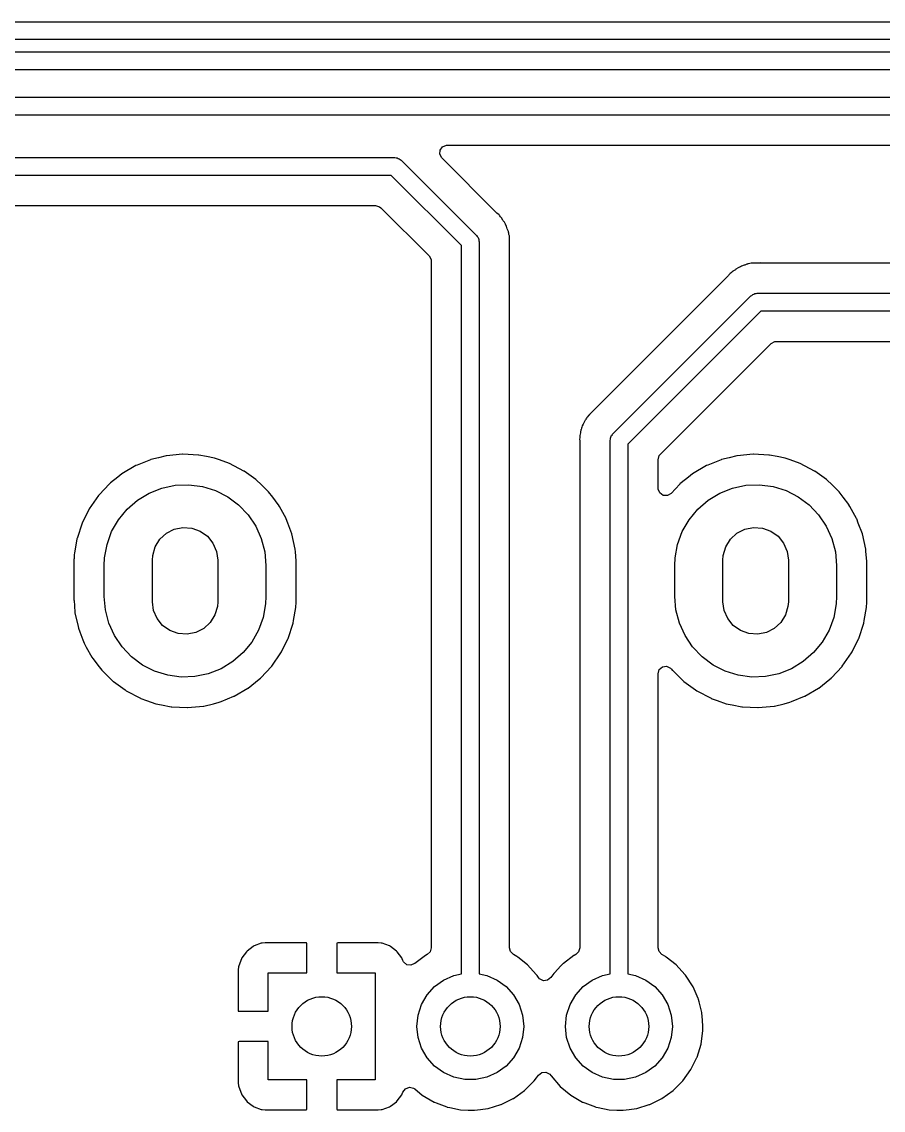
# Model space of a CAD drawing. Extents: x 51 to 243, y -135 to -54.
# Drawn here: x 113.1 to 127.6, y -72.53 to -54.21 of the extents above; entities that cross this region are included whole.
import ezdxf

# ---------------------------------------------------------------- set-up
doc = ezdxf.new("R2010")
doc.units = 0
doc.layers.add('BLACK', color=7, linetype='CONTINUOUS')

msp = doc.modelspace()

# ---------------------------------------------------------------- linework, layer by layer
at = {"layer": 'BLACK', "linetype": 'CONTINUOUS'}
for p, q in [((55.88, -54.206), (160.528, -54.206)), ((160.466, -54.506), (55.9421, -54.506)), ((72.4456, -54.714), (148.824, -54.714)), ((148.762, -55.014), (72.5077, -55.014)), ((72.39, -55.476), (144.506, -55.476)), ((144.444, -55.776), (72.4521, -55.776)), ((120.135, -56.4373), (120.14, -56.3665)), ((120.169, -56.4996), (120.135, -56.4373)), ((120.14, -56.3665), (120.182, -56.3096)), ((120.182, -56.3096), (120.249, -56.2848)), ((120.249, -56.2848), (120.258, -56.2845)), ((120.258, -56.2845), (144.181, -56.2845)), ((73.66, -56.492), (119.38, -56.492)), ((119.38, -56.492), (119.399, -56.4971)), ((119.399, -56.4971), (119.419, -56.4971)), ((119.419, -56.4971), (119.436, -56.507)), ((119.436, -56.507), (119.455, -56.5121)), ((119.455, -56.5121), (119.469, -56.5261)), ((119.469, -56.5261), (119.486, -56.5359)), ((119.486, -56.5359), (120.756, -57.8059)), ((121.089, -57.4202), (120.169, -56.4996)), ((119.318, -56.792), (73.7895, -56.792)), ((120.5, -57.9741), (119.318, -56.792)), ((74.2943, -57.3005), (119.055, -57.3005)), ((119.055, -57.3005), (119.123, -57.3205)), ((119.123, -57.3205), (119.144, -57.3374)), ((119.144, -57.3374), (119.955, -58.1479)), ((121.098, -57.4282), (121.089, -57.4202)), ((121.134, -57.4576), (121.098, -57.4282)), ((121.139, -57.4652), (121.134, -57.4576)), ((121.146, -57.475), (121.139, -57.4652)), ((121.159, -57.49), (121.146, -57.475)), ((121.174, -57.5052), (121.159, -57.49)), ((121.198, -57.5449), (121.174, -57.5052)), ((121.204, -57.5549), (121.198, -57.5449)), ((121.223, -57.5798), (121.204, -57.5549)), ((121.232, -57.5922), (121.223, -57.5798)), ((121.24, -57.6122), (121.232, -57.5922)), ((121.248, -57.6299), (121.24, -57.6122)), ((121.259, -57.6484), (121.248, -57.6299)), ((121.272, -57.6928), (121.259, -57.6484)), ((121.276, -57.704), (121.272, -57.6928)), ((121.29, -57.7396), (121.276, -57.704)), ((120.756, -57.8059), (120.766, -57.823)), ((120.766, -57.823), (120.78, -57.837)), ((120.78, -57.837), (120.785, -57.8561)), ((120.785, -57.8561), (120.795, -57.8732)), ((120.795, -57.8732), (120.795, -57.8929)), ((120.795, -57.8929), (120.8, -57.912)), ((121.293, -57.7469), (121.29, -57.7396)), ((121.29, -57.7396), (121.29, -57.7396)), ((121.294, -57.7548), (121.293, -57.7469)), ((121.295, -57.7612), (121.294, -57.7548)), ((121.294, -57.7548), (121.294, -57.7548)), ((121.295, -57.7662), (121.295, -57.7612)), ((121.296, -57.7682), (121.295, -57.7662)), ((121.3, -57.7876), (121.296, -57.7682)), ((121.306, -57.8082), (121.3, -57.7876)), ((121.307, -57.8475), (121.306, -57.8082)), ((121.307, -57.8543), (121.307, -57.8475)), ((121.308, -57.8662), (121.307, -57.8543)), ((121.308, -57.8706), (121.308, -57.8662)), ((121.308, -57.8997), (121.308, -57.8706)), ((121.309, -57.9036), (121.308, -57.8997)), ((121.311, -57.9745), (121.309, -57.9036)), ((120.5, -70.2368), (120.5, -57.9741)), ((120.8, -57.912), (120.8, -70.2368)), ((121.308, -57.9941), (121.309, -57.9822)), ((121.308, -69.8002), (121.308, -57.9941)), ((121.309, -57.9822), (121.311, -57.9745)), ((121.309, -57.9822), (121.309, -57.9822)), ((119.955, -58.1479), (119.989, -58.2102)), ((119.989, -58.2102), (119.991, -58.237)), ((119.991, -58.237), (119.991, -69.7983)), ((125.372, -58.2724), (125.352, -58.2784)), ((125.418, -58.271), (125.372, -58.2724)), ((125.43, -58.2701), (125.418, -58.271)), ((125.431, -58.27), (125.43, -58.2701)), ((125.435, -58.2695), (125.431, -58.27)), ((125.431, -58.27), (125.431, -58.27)), ((125.464, -58.2695), (125.435, -58.2695)), ((125.468, -58.2694), (125.464, -58.2695)), ((125.531, -58.2675), (125.468, -58.2694)), ((125.538, -58.2672), (125.531, -58.2675)), ((125.531, -58.2675), (125.531, -58.2675)), ((125.546, -58.2689), (125.538, -58.2672)), ((125.558, -58.2695), (125.546, -58.2689)), ((130.39, -58.2695), (125.558, -58.2695)), ((125.022, -58.4442), (125.001, -58.4686)), ((125.039, -58.4316), (125.022, -58.4442)), ((125.054, -58.4187), (125.039, -58.4316)), ((125.069, -58.4035), (125.054, -58.4187)), ((125.076, -58.3995), (125.069, -58.4035)), ((125.109, -58.38), (125.076, -58.3995)), ((125.076, -58.3995), (125.076, -58.3995)), ((125.119, -58.3735), (125.109, -58.38)), ((125.156, -58.3464), (125.119, -58.3735)), ((125.176, -58.3385), (125.156, -58.3464)), ((125.194, -58.3298), (125.176, -58.3385)), ((125.212, -58.3189), (125.194, -58.3298)), ((125.257, -58.306), (125.212, -58.3189)), ((125.268, -58.3021), (125.257, -58.306)), ((125.304, -58.288), (125.268, -58.3021)), ((125.311, -58.2851), (125.304, -58.288)), ((125.304, -58.288), (125.304, -58.288)), ((125.319, -58.2841), (125.311, -58.2851)), ((125.325, -58.2833), (125.319, -58.2841)), ((125.319, -58.2841), (125.319, -58.2841)), ((125.332, -58.2824), (125.325, -58.2833)), ((125.352, -58.2784), (125.332, -58.2824)), ((124.984, -58.4885), (122.742, -60.7303)), ((124.992, -58.4798), (124.984, -58.4885)), ((125.001, -58.4686), (124.992, -58.4798)), ((123.044, -61.1479), (125.37, -58.8219)), ((125.37, -58.8219), (125.387, -58.8121)), ((125.387, -58.8121), (125.401, -58.7981)), ((125.401, -58.7981), (125.42, -58.793)), ((125.42, -58.793), (125.437, -58.7831)), ((125.437, -58.7831), (125.457, -58.7831)), ((125.457, -58.7831), (125.476, -58.778)), ((125.476, -58.778), (130.841, -58.778)), ((125.538, -59.078), (123.3, -61.3161)), ((130.84, -59.078), (125.538, -59.078)), ((123.845, -61.4899), (125.712, -59.6234)), ((125.712, -59.6234), (125.774, -59.5894)), ((125.774, -59.5894), (125.801, -59.5865)), ((125.801, -59.5865), (130.39, -59.5865)), ((122.645, -60.8302), (122.613, -60.8639)), ((122.652, -60.8212), (122.645, -60.8302)), ((122.655, -60.8177), (122.652, -60.8211)), ((122.652, -60.8211), (122.652, -60.8212)), ((122.676, -60.7971), (122.655, -60.8177)), ((122.678, -60.7943), (122.676, -60.7971)), ((122.721, -60.7484), (122.678, -60.7943)), ((122.727, -60.7426), (122.721, -60.7484)), ((122.721, -60.7484), (122.721, -60.7484)), ((122.734, -60.7383), (122.727, -60.7426)), ((122.742, -60.7303), (122.734, -60.7383)), ((122.734, -60.7383), (122.734, -60.7383)), ((122.533, -61.0097), (122.528, -61.0304)), ((122.547, -60.9835), (122.533, -61.0097)), ((122.555, -60.9692), (122.547, -60.9835)), ((122.56, -60.9585), (122.555, -60.9692)), ((122.576, -60.9234), (122.56, -60.9585)), ((122.579, -60.9161), (122.576, -60.9234)), ((122.576, -60.9234), (122.576, -60.9234)), ((122.586, -60.907), (122.579, -60.9161)), ((122.592, -60.8992), (122.586, -60.907)), ((122.603, -60.8827), (122.592, -60.8992)), ((122.609, -60.8708), (122.603, -60.8827)), ((122.613, -60.8639), (122.609, -60.8708)), ((122.609, -60.8708), (122.609, -60.8708)), ((122.491, -61.1923), (122.49, -61.212)), ((122.503, -61.1261), (122.491, -61.1708)), ((122.491, -61.1708), (122.491, -61.1923)), ((122.505, -61.1144), (122.503, -61.1261)), ((122.511, -61.0767), (122.505, -61.1144)), ((122.513, -61.0688), (122.511, -61.0767)), ((122.521, -61.0491), (122.513, -61.0688)), ((122.528, -61.0304), (122.521, -61.0491)), ((123.005, -61.2152), (123.015, -61.1981)), ((123.015, -61.1981), (123.02, -61.179)), ((123.02, -61.179), (123.034, -61.165)), ((123.034, -61.165), (123.044, -61.1479)), ((122.49, -61.212), (122.487, -61.2332)), ((122.487, -61.2332), (122.489, -61.2611)), ((122.489, -61.2611), (122.491, -61.2791)), ((122.491, -61.2791), (122.491, -61.291)), ((122.491, -61.291), (122.491, -69.7983)), ((123, -61.254), (123.005, -61.2349)), ((123, -70.2368), (123, -61.254)), ((123.005, -61.2349), (123.005, -61.2152)), ((123.3, -61.3161), (123.3, -70.2368)), ((115.403, -61.5456), (115.274, -61.5772)), ((115.533, -61.5138), (115.403, -61.5456)), ((115.538, -61.5127), (115.533, -61.5138)), ((115.533, -61.5138), (115.533, -61.5138)), ((115.807, -61.487), (115.538, -61.5127)), ((115.812, -61.4872), (115.807, -61.487)), ((116.074, -61.5002), (115.812, -61.4872)), ((115.812, -61.4872), (115.812, -61.4872)), ((116.078, -61.5005), (116.074, -61.5002)), ((116.074, -61.5002), (116.074, -61.5002)), ((116.083, -61.5013), (116.078, -61.5005)), ((116.212, -61.5268), (116.083, -61.5013)), ((116.083, -61.5013), (116.083, -61.5013)), ((116.344, -61.5529), (116.212, -61.5268)), ((116.43, -61.5832), (116.344, -61.5529)), ((123.808, -61.5789), (123.829, -61.5108)), ((123.829, -61.5108), (123.845, -61.4899)), ((125.003, -61.5456), (124.874, -61.5772)), ((125.133, -61.5138), (125.003, -61.5456)), ((125.138, -61.5127), (125.133, -61.5138)), ((125.133, -61.5138), (125.133, -61.5138)), ((125.407, -61.487), (125.138, -61.5127)), ((125.412, -61.4872), (125.407, -61.487)), ((125.674, -61.5002), (125.412, -61.4872)), ((125.412, -61.4872), (125.412, -61.4872)), ((125.678, -61.5005), (125.674, -61.5002)), ((125.674, -61.5002), (125.674, -61.5002)), ((125.683, -61.5013), (125.678, -61.5005)), ((125.812, -61.5268), (125.683, -61.5013)), ((125.683, -61.5013), (125.683, -61.5013)), ((125.944, -61.5529), (125.812, -61.5268)), ((126.03, -61.5832), (125.944, -61.5529)), ((115.023, -61.679), (114.789, -61.816)), ((115.047, -61.6692), (115.023, -61.679)), ((115.27, -61.5789), (115.047, -61.6692)), ((115.274, -61.5772), (115.27, -61.5789)), ((115.27, -61.5789), (115.27, -61.5789)), ((116.596, -61.6417), (116.43, -61.5832)), ((116.6, -61.6432), (116.596, -61.6417)), ((116.596, -61.6417), (116.596, -61.6417)), ((116.84, -61.7695), (116.6, -61.6432)), ((123.808, -62.0604), (123.808, -61.5789)), ((124.623, -61.679), (124.389, -61.816)), ((124.647, -61.6692), (124.623, -61.679)), ((124.87, -61.5789), (124.647, -61.6692)), ((124.874, -61.5772), (124.87, -61.5789)), ((124.87, -61.5789), (124.87, -61.5789)), ((126.196, -61.6417), (126.03, -61.5832)), ((126.2, -61.6432), (126.196, -61.6417)), ((126.196, -61.6417), (126.196, -61.6417)), ((126.44, -61.7695), (126.2, -61.6432)), ((114.718, -61.8727), (114.598, -61.9686)), ((114.789, -61.816), (114.718, -61.8727)), ((116.844, -61.7721), (116.84, -61.7695)), ((117.039, -61.9143), (116.844, -61.7721)), ((117.059, -61.929), (117.039, -61.9143)), ((117.124, -61.9927), (117.059, -61.929)), ((124.318, -61.8727), (124.198, -61.9686)), ((124.389, -61.816), (124.318, -61.8727)), ((126.444, -61.7721), (126.44, -61.7695)), ((126.639, -61.9143), (126.444, -61.7721)), ((126.659, -61.929), (126.639, -61.9143)), ((126.724, -61.9927), (126.659, -61.929)), ((114.574, -61.9887), (114.409, -62.1654)), ((114.577, -61.9854), (114.574, -61.9887)), ((114.598, -61.9686), (114.577, -61.9854)), ((115.245, -62.1418), (115.459, -62.0574)), ((115.459, -62.0574), (115.684, -62.0101)), ((115.684, -62.0101), (115.914, -62.0015)), ((115.914, -62.0015), (116.142, -62.0317)), ((116.142, -62.0317), (116.362, -62.0999)), ((116.362, -62.0999), (116.567, -62.2041)), ((117.238, -62.1041), (117.124, -61.9927)), ((117.253, -62.1186), (117.238, -62.1041)), ((117.256, -62.1222), (117.253, -62.1186)), ((117.324, -62.2116), (117.256, -62.1222)), ((117.256, -62.1222), (117.256, -62.1222)), ((123.809, -62.0737), (123.808, -62.0604)), ((123.836, -62.1393), (123.809, -62.0737)), ((124.174, -61.9887), (124.027, -62.1465)), ((124.177, -61.9854), (124.174, -61.9887)), ((124.198, -61.9686), (124.177, -61.9854)), ((124.845, -62.1418), (125.059, -62.0574)), ((125.059, -62.0574), (125.284, -62.0101)), ((125.284, -62.0101), (125.514, -62.0015)), ((125.514, -62.0015), (125.742, -62.0317)), ((125.742, -62.0317), (125.962, -62.0999)), ((125.962, -62.0999), (126.167, -62.2041)), ((126.838, -62.1041), (126.724, -61.9927)), ((126.853, -62.1186), (126.838, -62.1041)), ((126.856, -62.1222), (126.853, -62.1186)), ((126.924, -62.2116), (126.856, -62.1222)), ((126.856, -62.1222), (126.856, -62.1222)), ((114.392, -62.1835), (114.237, -62.4063)), ((114.409, -62.1654), (114.392, -62.1835)), ((114.875, -62.4119), (115.049, -62.2611)), ((115.049, -62.2611), (115.245, -62.1418)), ((116.567, -62.2041), (116.751, -62.3414)), ((117.418, -62.3341), (117.324, -62.2116)), ((123.895, -62.1799), (123.836, -62.1393)), ((123.965, -62.1826), (123.895, -62.1799)), ((124.027, -62.1465), (123.965, -62.1826)), ((124.475, -62.4119), (124.649, -62.2611)), ((124.649, -62.2611), (124.845, -62.1418)), ((126.167, -62.2041), (126.351, -62.3414)), ((127.018, -62.3341), (126.924, -62.2116)), ((114.235, -62.4104), (114.132, -62.6186)), ((114.237, -62.4063), (114.235, -62.4104)), ((114.235, -62.4104), (114.235, -62.4104)), ((114.729, -62.5897), (114.875, -62.4119)), ((116.751, -62.3414), (116.91, -62.5078)), ((117.42, -62.3381), (117.418, -62.3341)), ((117.437, -62.3686), (117.42, -62.3381)), ((117.42, -62.3381), (117.42, -62.3381)), ((117.549, -62.5712), (117.437, -62.3686)), ((124.329, -62.5897), (124.475, -62.4119)), ((126.351, -62.3414), (126.51, -62.5078)), ((127.02, -62.3381), (127.018, -62.3341)), ((127.037, -62.3686), (127.02, -62.3381)), ((127.02, -62.3381), (127.02, -62.3381)), ((127.149, -62.5712), (127.037, -62.3686)), ((114.117, -62.6491), (114.032, -62.9068)), ((114.132, -62.6186), (114.117, -62.6491)), ((114.615, -62.7895), (114.729, -62.5897)), ((116.91, -62.5078), (117.038, -62.6986)), ((117.551, -62.5755), (117.549, -62.5712)), ((117.577, -62.645), (117.551, -62.5755)), ((117.551, -62.5755), (117.551, -62.5755)), ((117.645, -62.8248), (117.577, -62.645)), ((124.215, -62.7895), (124.329, -62.5897)), ((126.51, -62.5078), (126.638, -62.6986)), ((127.151, -62.5755), (127.149, -62.5712)), ((127.177, -62.645), (127.151, -62.5755)), ((127.151, -62.5755), (127.151, -62.5755)), ((127.245, -62.8248), (127.177, -62.645)), ((114.537, -63.0057), (114.615, -62.7895)), ((115.426, -62.9194), (115.536, -62.8184)), ((115.536, -62.8184), (115.669, -62.7506)), ((115.669, -62.7506), (115.815, -62.7211)), ((115.815, -62.7211), (115.964, -62.732)), ((115.964, -62.732), (116.105, -62.7826)), ((116.105, -62.7826), (116.227, -62.8691)), ((117.038, -62.6986), (117.133, -62.9083)), ((117.646, -62.8292), (117.645, -62.8248)), ((117.703, -63.084), (117.646, -62.8292)), ((117.646, -62.8292), (117.646, -62.8292)), ((124.137, -63.0057), (124.215, -62.7895)), ((125.026, -62.9194), (125.136, -62.8184)), ((125.136, -62.8184), (125.269, -62.7506)), ((125.269, -62.7506), (125.415, -62.7211)), ((125.415, -62.7211), (125.564, -62.732)), ((125.564, -62.732), (125.705, -62.7826)), ((125.705, -62.7826), (125.827, -62.8691)), ((126.638, -62.6986), (126.733, -62.9083)), ((127.246, -62.8292), (127.245, -62.8248)), ((127.303, -63.084), (127.246, -62.8292)), ((127.246, -62.8292), (127.246, -62.8292)), ((114.031, -62.9113), (113.99, -63.1502)), ((114.032, -62.9068), (114.031, -62.9113)), ((114.031, -62.9113), (114.031, -62.9113)), ((114.496, -63.232), (114.537, -63.0057)), ((115.348, -63.0463), (115.426, -62.9194)), ((116.227, -62.8691), (116.32, -62.9851)), ((116.32, -62.9851), (116.38, -63.1221)), ((117.133, -62.9083), (117.191, -63.1309)), ((124.096, -63.232), (124.137, -63.0057)), ((124.948, -63.0463), (125.026, -62.9194)), ((125.827, -62.8691), (125.92, -62.9851)), ((125.92, -62.9851), (125.98, -63.1221)), ((126.733, -62.9083), (126.791, -63.1309)), ((113.986, -63.1778), (113.982, -63.244)), ((113.99, -63.1502), (113.986, -63.1739)), ((113.986, -63.1739), (113.986, -63.1778)), ((115.3, -63.27), (115.306, -63.1897)), ((115.306, -63.1897), (115.348, -63.0463)), ((116.38, -63.1221), (116.4, -63.27)), ((117.191, -63.1309), (117.21, -63.36)), ((117.704, -63.0895), (117.703, -63.084)), ((117.706, -63.125), (117.704, -63.0895)), ((117.718, -63.2854), (117.706, -63.125)), ((124.9, -63.27), (124.906, -63.1897)), ((124.906, -63.1897), (124.948, -63.0463)), ((125.98, -63.1221), (126, -63.27)), ((126.791, -63.1309), (126.81, -63.36)), ((127.304, -63.0895), (127.303, -63.084)), ((127.306, -63.125), (127.304, -63.0895)), ((127.318, -63.2854), (127.306, -63.125)), ((113.982, -63.244), (113.981, -63.2596)), ((113.981, -63.2596), (113.981, -63.9489)), ((114.49, -63.36), (114.496, -63.232)), ((114.49, -63.88), (114.49, -63.36)), ((115.3, -63.97), (115.3, -63.27)), ((116.4, -63.27), (116.4, -63.97)), ((117.21, -63.36), (117.21, -63.88)), ((117.718, -63.2911), (117.718, -63.2854)), ((117.718, -63.9804), (117.718, -63.2911)), ((124.09, -63.36), (124.096, -63.232)), ((124.09, -63.88), (124.09, -63.36)), ((124.9, -63.97), (124.9, -63.27)), ((126, -63.27), (126, -63.97)), ((126.81, -63.36), (126.81, -63.88)), ((127.319, -63.2911), (127.318, -63.2854)), ((127.319, -63.9804), (127.319, -63.2911)), ((113.981, -63.9489), (113.982, -63.9512)), ((113.982, -63.9512), (113.988, -64.041)), ((113.982, -63.9512), (113.982, -63.9512)), ((114.509, -64.1091), (114.49, -63.88)), ((117.21, -63.88), (117.204, -64.008)), ((124.109, -64.1091), (124.09, -63.88)), ((126.81, -63.88), (126.804, -64.008)), ((113.988, -64.041), (113.996, -64.1505)), ((114.567, -64.3317), (114.509, -64.1091)), ((115.32, -64.1179), (115.3, -63.97)), ((115.38, -64.2549), (115.32, -64.1179)), ((116.394, -64.0503), (116.352, -64.1937)), ((116.4, -63.97), (116.394, -64.0503)), ((117.204, -64.008), (117.163, -64.2343)), ((117.676, -64.2853), (117.714, -64.0699)), ((117.714, -64.0661), (117.718, -63.9804)), ((117.714, -64.0698), (117.714, -64.0661)), ((117.714, -64.0699), (117.714, -64.0698)), ((124.167, -64.3317), (124.109, -64.1091)), ((124.92, -64.1179), (124.9, -63.97)), ((124.98, -64.2549), (124.92, -64.1179)), ((125.994, -64.0503), (125.952, -64.1937)), ((126, -63.97), (125.994, -64.0503)), ((126.804, -64.008), (126.763, -64.2343)), ((127.276, -64.2853), (127.314, -64.0699)), ((127.314, -64.0661), (127.319, -63.9804)), ((127.314, -64.0698), (127.314, -64.0661)), ((127.314, -64.0699), (127.314, -64.0698)), ((113.996, -64.1505), (113.997, -64.1549)), ((113.997, -64.1549), (113.997, -64.1549)), ((113.997, -64.1549), (114.049, -64.388)), ((115.473, -64.3709), (115.38, -64.2549)), ((116.274, -64.3206), (116.164, -64.4216)), ((116.352, -64.1937), (116.274, -64.3206)), ((117.163, -64.2343), (117.085, -64.4505)), ((117.668, -64.3332), (117.676, -64.2853)), ((125.073, -64.3709), (124.98, -64.2549)), ((125.874, -64.3206), (125.764, -64.4216)), ((125.952, -64.1937), (125.874, -64.3206)), ((126.763, -64.2343), (126.685, -64.4505)), ((127.268, -64.3332), (127.276, -64.2853)), ((114.049, -64.388), (114.055, -64.4152)), ((114.055, -64.4152), (114.079, -64.4792)), ((114.079, -64.4792), (114.13, -64.6142)), ((114.662, -64.5414), (114.567, -64.3317)), ((115.595, -64.4574), (115.473, -64.3709)), ((115.736, -64.508), (115.595, -64.4574)), ((116.031, -64.4894), (115.885, -64.5189)), ((116.164, -64.4216), (116.031, -64.4894)), ((117.085, -64.4505), (116.971, -64.6503)), ((117.583, -64.5909), (117.668, -64.3332)), ((124.262, -64.5414), (124.167, -64.3317)), ((125.195, -64.4574), (125.073, -64.3709)), ((125.336, -64.508), (125.195, -64.4574)), ((125.631, -64.4894), (125.485, -64.5189)), ((125.764, -64.4216), (125.631, -64.4894)), ((126.685, -64.4505), (126.571, -64.6503)), ((127.183, -64.5909), (127.268, -64.3332)), ((114.13, -64.6142), (114.151, -64.6688)), ((114.151, -64.6688), (114.188, -64.7357)), ((114.79, -64.7322), (114.662, -64.5414)), ((115.885, -64.5189), (115.736, -64.508)), ((116.971, -64.6503), (116.825, -64.8281)), ((117.471, -64.8158), (117.581, -64.595)), ((117.581, -64.595), (117.583, -64.5909)), ((117.581, -64.595), (117.581, -64.595)), ((124.39, -64.7322), (124.262, -64.5414)), ((125.485, -64.5189), (125.336, -64.508)), ((126.571, -64.6503), (126.425, -64.8281)), ((127.071, -64.8158), (127.181, -64.595)), ((127.181, -64.595), (127.183, -64.5909)), ((127.181, -64.595), (127.181, -64.595)), ((114.188, -64.7357), (114.28, -64.9011)), ((114.949, -64.8986), (114.79, -64.7322)), ((116.825, -64.8281), (116.651, -64.9789)), ((117.308, -65.0565), (117.463, -64.8337)), ((117.463, -64.8337), (117.471, -64.8158)), ((124.549, -64.8986), (124.39, -64.7322)), ((126.425, -64.8281), (126.251, -64.9789)), ((126.908, -65.0565), (127.063, -64.8337)), ((127.063, -64.8337), (127.071, -64.8158)), ((114.28, -64.9011), (114.282, -64.9059)), ((114.282, -64.9059), (114.3, -64.9291)), ((114.3, -64.9291), (114.403, -65.0642)), ((115.133, -65.0359), (114.949, -64.8986)), ((115.338, -65.1401), (115.133, -65.0359)), ((116.651, -64.9789), (116.455, -65.0982)), ((117.305, -65.0598), (117.308, -65.0565)), ((124.733, -65.0359), (124.549, -64.8986)), ((124.938, -65.1401), (124.733, -65.0359)), ((126.251, -64.9789), (126.055, -65.0982)), ((126.905, -65.0598), (126.908, -65.0565)), ((114.403, -65.0642), (114.447, -65.1214)), ((114.447, -65.1214), (114.45, -65.1246)), ((114.45, -65.1246), (114.45, -65.1246)), ((114.45, -65.1246), (114.525, -65.1978)), ((114.525, -65.1978), (114.641, -65.311)), ((115.558, -65.2083), (115.338, -65.1401)), ((115.786, -65.2385), (115.558, -65.2083)), ((116.016, -65.2299), (115.786, -65.2385)), ((116.241, -65.1826), (116.016, -65.2299)), ((116.455, -65.0982), (116.241, -65.1826)), ((117.127, -65.2505), (117.305, -65.0598)), ((117.305, -65.0598), (117.305, -65.0598)), ((123.808, -65.1819), (123.829, -65.1138)), ((123.808, -69.8002), (123.808, -65.1819)), ((123.829, -65.1138), (123.882, -65.0673)), ((123.882, -65.0673), (123.952, -65.0572)), ((123.952, -65.0572), (124.017, -65.0867)), ((124.017, -65.0867), (124.035, -65.1055)), ((124.035, -65.1055), (124.047, -65.1214)), ((124.047, -65.1214), (124.05, -65.1246)), ((124.05, -65.1246), (124.05, -65.1246)), ((124.05, -65.1246), (124.125, -65.1978)), ((124.125, -65.1978), (124.241, -65.311)), ((125.158, -65.2083), (124.938, -65.1401)), ((125.386, -65.2385), (125.158, -65.2083)), ((125.616, -65.2299), (125.386, -65.2385)), ((125.841, -65.1826), (125.616, -65.2299)), ((126.055, -65.0982), (125.841, -65.1826)), ((126.727, -65.2505), (126.905, -65.0598)), ((126.905, -65.0598), (126.905, -65.0598)), ((114.641, -65.311), (114.644, -65.3137)), ((114.644, -65.3137), (114.644, -65.3137)), ((114.644, -65.3137), (114.84, -65.456)), ((116.911, -65.424), (117.096, -65.2763)), ((117.096, -65.2763), (117.119, -65.2575)), ((117.119, -65.2575), (117.123, -65.2546)), ((117.119, -65.2575), (117.119, -65.2575)), ((117.123, -65.2546), (117.127, -65.2505)), ((124.241, -65.311), (124.244, -65.3137)), ((124.244, -65.3137), (124.244, -65.3137)), ((124.244, -65.3137), (124.44, -65.456)), ((126.511, -65.424), (126.696, -65.2763)), ((126.696, -65.2763), (126.719, -65.2575)), ((126.719, -65.2575), (126.723, -65.2546)), ((126.719, -65.2575), (126.719, -65.2575)), ((126.723, -65.2546), (126.727, -65.2505)), ((114.84, -65.456), (114.86, -65.4705)), ((114.86, -65.4705), (115.1, -65.5968)), ((115.1, -65.5968), (115.104, -65.5983)), ((115.104, -65.5983), (115.104, -65.5983)), ((115.104, -65.5983), (115.201, -65.6324)), ((116.455, -65.6511), (116.673, -65.5627)), ((116.673, -65.5627), (116.677, -65.561)), ((116.673, -65.5627), (116.673, -65.5627)), ((116.677, -65.561), (116.905, -65.4279)), ((116.905, -65.4279), (116.907, -65.4263)), ((116.907, -65.4263), (116.911, -65.424)), ((116.907, -65.4263), (116.907, -65.4263)), ((124.44, -65.456), (124.46, -65.4705)), ((124.46, -65.4705), (124.7, -65.5968)), ((124.7, -65.5968), (124.704, -65.5983)), ((124.704, -65.5983), (124.704, -65.5983)), ((124.704, -65.5983), (124.801, -65.6324)), ((126.055, -65.6511), (126.273, -65.5627)), ((126.273, -65.5627), (126.277, -65.561)), ((126.273, -65.5627), (126.273, -65.5627)), ((126.277, -65.561), (126.505, -65.4279)), ((126.505, -65.4279), (126.507, -65.4263)), ((126.507, -65.4263), (126.511, -65.424)), ((126.507, -65.4263), (126.507, -65.4263)), ((115.201, -65.6324), (115.356, -65.6871)), ((115.356, -65.6871), (115.454, -65.7064)), ((115.454, -65.7064), (115.617, -65.7387)), ((115.617, -65.7387), (115.617, -65.7387)), ((115.617, -65.7387), (115.622, -65.7395)), ((115.622, -65.7395), (115.626, -65.7398)), ((115.626, -65.7398), (115.626, -65.7398)), ((115.626, -65.7398), (115.888, -65.7528)), ((115.888, -65.7528), (115.888, -65.7528)), ((115.888, -65.7528), (115.893, -65.753)), ((115.893, -65.753), (116.162, -65.7273)), ((116.162, -65.7273), (116.167, -65.7262)), ((116.167, -65.7262), (116.327, -65.6871)), ((116.167, -65.7262), (116.167, -65.7262)), ((116.327, -65.6871), (116.426, -65.6628)), ((116.426, -65.6628), (116.455, -65.6511)), ((124.801, -65.6324), (124.956, -65.6871)), ((124.956, -65.6871), (125.054, -65.7064)), ((125.054, -65.7064), (125.217, -65.7387)), ((125.217, -65.7387), (125.217, -65.7387)), ((125.217, -65.7387), (125.222, -65.7395)), ((125.222, -65.7395), (125.226, -65.7398)), ((125.226, -65.7398), (125.226, -65.7398)), ((125.226, -65.7398), (125.488, -65.7528)), ((125.488, -65.7528), (125.488, -65.7528)), ((125.488, -65.7528), (125.493, -65.753)), ((125.493, -65.753), (125.762, -65.7273)), ((125.762, -65.7273), (125.767, -65.7262)), ((125.767, -65.7262), (125.927, -65.6871)), ((125.767, -65.7262), (125.767, -65.7262)), ((125.927, -65.6871), (126.026, -65.6628)), ((126.026, -65.6628), (126.055, -65.6511)), ((116.996, -69.7752), (116.894, -69.8517)), ((117.012, -69.7667), (116.996, -69.7752)), ((117.132, -69.7215), (117.012, -69.7667)), ((117.148, -69.7179), (117.132, -69.7215)), ((117.199, -69.7124), (117.148, -69.7179)), ((117.205, -69.712), (117.199, -69.7124)), ((117.882, -69.712), (117.205, -69.712)), ((117.89, -69.7137), (117.882, -69.712)), ((117.892, -69.7149), (117.89, -69.7137)), ((117.896, -69.7301), (117.892, -69.7149)), ((117.896, -70.22), (117.896, -69.7301)), ((118.406, -69.7179), (118.404, -69.7255)), ((118.404, -69.7255), (118.404, -70.22)), ((118.407, -69.7165), (118.406, -69.7179)), ((118.422, -69.712), (118.407, -69.7165)), ((119.095, -69.712), (118.422, -69.712)), ((119.101, -69.7124), (119.095, -69.712)), ((119.152, -69.7179), (119.101, -69.7124)), ((119.168, -69.7215), (119.152, -69.7179)), ((119.288, -69.7667), (119.168, -69.7215)), ((119.304, -69.7752), (119.288, -69.7667)), ((119.406, -69.8517), (119.304, -69.7752)), ((119.991, -69.7983), (119.971, -69.8665)), ((121.324, -69.8601), (121.308, -69.8002)), ((122.491, -69.7983), (122.471, -69.8665)), ((123.824, -69.8601), (123.808, -69.8002)), ((116.797, -69.9819), (116.752, -70.1024)), ((116.805, -69.9664), (116.797, -69.9819)), ((116.882, -69.8643), (116.805, -69.9664)), ((116.894, -69.8517), (116.882, -69.8643)), ((119.418, -69.8643), (119.406, -69.8517)), ((119.495, -69.9664), (119.418, -69.8643)), ((119.503, -69.9819), (119.495, -69.9664)), ((119.514, -70.0102), (119.503, -69.9819)), ((119.893, -69.9272), (119.716, -70.06)), ((119.897, -69.9241), (119.893, -69.9272)), ((119.893, -69.9272), (119.893, -69.9272)), ((119.924, -69.9101), (119.897, -69.9241)), ((119.971, -69.8665), (119.924, -69.9101)), ((121.374, -69.9105), (121.324, -69.8601)), ((121.432, -69.9428), (121.374, -69.9105)), ((121.447, -69.9547), (121.432, -69.9428)), ((121.61, -70.0832), (121.447, -69.9547)), ((122.393, -69.9272), (122.216, -70.06)), ((122.397, -69.9241), (122.393, -69.9272)), ((122.393, -69.9272), (122.393, -69.9272)), ((122.424, -69.9101), (122.397, -69.9241)), ((122.471, -69.8665), (122.424, -69.9101)), ((123.874, -69.9105), (123.824, -69.8601)), ((123.932, -69.9428), (123.874, -69.9105)), ((123.947, -69.9547), (123.932, -69.9428)), ((124.11, -70.0832), (123.947, -69.9547)), ((116.748, -70.1176), (116.742, -70.1685)), ((116.742, -70.1685), (116.742, -70.1753)), ((116.742, -70.1753), (116.742, -70.8479)), ((116.752, -70.1024), (116.748, -70.1176)), ((119.527, -70.0354), (119.514, -70.0102)), ((119.581, -70.0812), (119.527, -70.0354)), ((119.651, -70.0905), (119.581, -70.0812)), ((119.711, -70.0623), (119.651, -70.0905)), ((119.712, -70.0631), (119.711, -70.0623)), ((119.716, -70.06), (119.712, -70.0631)), ((121.614, -70.0864), (121.61, -70.0832)), ((121.61, -70.0832), (121.61, -70.0832)), ((121.656, -70.1331), (121.614, -70.0864)), ((121.763, -70.2505), (121.656, -70.1331)), ((122.169, -70.108), (122.069, -70.2122)), ((122.212, -70.0631), (122.169, -70.108)), ((122.216, -70.06), (122.212, -70.0631)), ((124.114, -70.0864), (124.11, -70.0832)), ((124.11, -70.0832), (124.11, -70.0832)), ((124.156, -70.1331), (124.114, -70.0864)), ((124.263, -70.2505), (124.156, -70.1331)), ((117.25, -70.866), (117.25, -70.22)), ((117.25, -70.22), (117.896, -70.22)), ((118.404, -70.22), (119.05, -70.22)), ((119.05, -70.22), (119.05, -72.02)), ((120.048, -70.4512), (120.2, -70.3406)), ((120.2, -70.3406), (120.372, -70.264)), ((120.372, -70.264), (120.5, -70.2368)), ((120.8, -70.2368), (120.928, -70.264)), ((120.928, -70.264), (121.1, -70.3406)), ((121.1, -70.3406), (121.252, -70.4512)), ((121.77, -70.2577), (121.763, -70.2505)), ((121.773, -70.262), (121.77, -70.2577)), ((121.795, -70.2966), (121.773, -70.262)), ((121.773, -70.262), (121.773, -70.262)), ((121.816, -70.3211), (121.795, -70.2966)), ((121.879, -70.3523), (121.816, -70.3211)), ((121.95, -70.3442), (121.879, -70.3523)), ((122.005, -70.2992), (121.95, -70.3442)), ((122.052, -70.2306), (122.005, -70.2992)), ((122.069, -70.2122), (122.052, -70.2306)), ((122.548, -70.4512), (122.7, -70.3406)), ((122.7, -70.3406), (122.872, -70.264)), ((122.872, -70.264), (123, -70.2368)), ((123.3, -70.2368), (123.428, -70.264)), ((123.428, -70.264), (123.6, -70.3406)), ((123.6, -70.3406), (123.752, -70.4512)), ((124.27, -70.2577), (124.263, -70.2505)), ((124.396, -70.4521), (124.27, -70.2577)), ((119.922, -70.591), (120.048, -70.4512)), ((121.252, -70.4512), (121.378, -70.591)), ((122.422, -70.591), (122.548, -70.4512)), ((123.752, -70.4512), (123.878, -70.591)), ((124.398, -70.4569), (124.396, -70.4521)), ((124.483, -70.653), (124.398, -70.4569)), ((124.398, -70.4569), (124.398, -70.4569)), ((119.828, -70.7539), (119.922, -70.591)), ((121.378, -70.591), (121.472, -70.7539)), ((122.328, -70.7539), (122.422, -70.591)), ((123.878, -70.591), (123.972, -70.7539)), ((124.488, -70.6645), (124.483, -70.653)), ((124.489, -70.6695), (124.488, -70.6645)), ((124.498, -70.7064), (124.489, -70.6695)), ((124.489, -70.6695), (124.489, -70.6695)), ((124.544, -70.8892), (124.498, -70.7064)), ((116.742, -70.8479), (116.746, -70.8631)), ((116.746, -70.8631), (116.748, -70.8643)), ((116.748, -70.8643), (116.756, -70.866)), ((116.756, -70.866), (117.25, -70.866)), ((119.77, -70.9329), (119.828, -70.7539)), ((121.472, -70.7539), (121.53, -70.9329)), ((122.27, -70.9329), (122.328, -70.7539)), ((123.972, -70.7539), (124.03, -70.9329)), ((124.545, -70.8943), (124.544, -70.8892)), ((124.555, -71.0144), (124.545, -70.8943)), ((124.545, -70.8943), (124.545, -70.8943)), ((119.75, -71.12), (119.77, -70.9329)), ((121.53, -70.9329), (121.55, -71.12)), ((122.25, -71.12), (122.27, -70.9329)), ((124.03, -70.9329), (124.05, -71.12)), ((124.563, -71.12), (124.555, -71.0144)), ((119.77, -71.3071), (119.75, -71.12)), ((121.55, -71.12), (121.53, -71.3071)), ((122.27, -71.3071), (122.25, -71.12)), ((124.05, -71.12), (124.03, -71.3071)), ((124.531, -71.4187), (124.562, -71.189)), ((124.562, -71.189), (124.563, -71.12)), ((116.744, -71.3799), (116.742, -71.3875)), ((116.742, -71.3875), (116.742, -72.0647)), ((116.745, -71.3785), (116.744, -71.3799)), ((116.76, -71.374), (116.745, -71.3785)), ((117.25, -71.374), (116.76, -71.374)), ((117.25, -72.02), (117.25, -71.374)), ((119.828, -71.4861), (119.77, -71.3071)), ((121.53, -71.3071), (121.472, -71.4861)), ((122.328, -71.4861), (122.27, -71.3071)), ((124.03, -71.3071), (123.972, -71.4861)), ((124.464, -71.6403), (124.531, -71.4187)), ((119.922, -71.649), (119.828, -71.4861)), ((120.048, -71.7888), (119.922, -71.649)), ((121.378, -71.649), (121.252, -71.7888)), ((121.472, -71.4861), (121.378, -71.649)), ((122.422, -71.649), (122.328, -71.4861)), ((122.548, -71.7888), (122.422, -71.649)), ((123.878, -71.649), (123.752, -71.7888)), ((123.972, -71.4861), (123.878, -71.649)), ((124.367, -71.8368), (124.462, -71.6449)), ((124.462, -71.6449), (124.464, -71.6403)), ((124.462, -71.6449), (124.462, -71.6449)), ((120.2, -71.8994), (120.048, -71.7888)), ((121.252, -71.7888), (121.1, -71.8994)), ((122.7, -71.8994), (122.548, -71.7888)), ((123.752, -71.7888), (123.6, -71.8994)), ((124.361, -71.8479), (124.367, -71.8368)), ((117.896, -72.02), (117.25, -72.02)), ((117.896, -72.5145), (117.896, -72.02)), ((119.05, -72.02), (118.404, -72.02)), ((118.404, -72.02), (118.404, -72.5099)), ((120.372, -71.976), (120.2, -71.8994)), ((120.556, -72.0151), (120.372, -71.976)), ((120.744, -72.0151), (120.556, -72.0151)), ((120.928, -71.976), (120.744, -72.0151)), ((121.1, -71.8994), (120.928, -71.976)), ((121.726, -72.036), (121.764, -71.9842)), ((121.764, -71.9842), (121.779, -71.9625)), ((121.779, -71.9625), (121.795, -71.9399)), ((121.795, -71.9399), (121.851, -71.8962)), ((121.851, -71.8962), (121.922, -71.8898)), ((121.922, -71.8898), (121.985, -71.9226)), ((121.985, -71.9226), (122.005, -71.9476)), ((122.005, -71.9476), (122.007, -71.9503)), ((122.007, -71.9503), (122.007, -71.9503)), ((122.007, -71.9503), (122.01, -71.9547)), ((122.01, -71.9547), (122.161, -72.1298)), ((122.872, -71.976), (122.7, -71.8994)), ((123.056, -72.0151), (122.872, -71.976)), ((123.244, -72.0151), (123.056, -72.0151)), ((123.428, -71.976), (123.244, -72.0151)), ((123.6, -71.8994), (123.428, -71.976)), ((124.226, -72.036), (124.361, -71.8479)), ((116.742, -72.0647), (116.742, -72.0715)), ((116.742, -72.0715), (116.748, -72.1224)), ((116.748, -72.1224), (116.752, -72.1376)), ((116.752, -72.1376), (116.797, -72.2581)), ((119.515, -72.2262), (119.558, -72.1694)), ((119.558, -72.1694), (119.624, -72.1447)), ((119.624, -72.1447), (119.694, -72.1599)), ((119.694, -72.1599), (119.714, -72.1734)), ((119.714, -72.1734), (119.839, -72.2777)), ((121.374, -72.334), (121.562, -72.1995)), ((121.562, -72.1995), (121.726, -72.036)), ((122.161, -72.1298), (122.339, -72.2777)), ((123.874, -72.334), (124.062, -72.1995)), ((124.062, -72.1995), (124.226, -72.036)), ((116.797, -72.2581), (116.805, -72.2736)), ((116.805, -72.2736), (116.882, -72.3757)), ((116.882, -72.3757), (116.894, -72.3883)), ((119.406, -72.3883), (119.418, -72.3757)), ((119.418, -72.3757), (119.495, -72.2736)), ((119.495, -72.2736), (119.503, -72.2581)), ((119.503, -72.2581), (119.515, -72.2262)), ((119.839, -72.2777), (120.039, -72.3946)), ((121.17, -72.4336), (121.369, -72.3363)), ((121.369, -72.3363), (121.374, -72.334)), ((121.369, -72.3363), (121.369, -72.3363)), ((122.339, -72.2777), (122.539, -72.3946)), ((123.67, -72.4336), (123.869, -72.3363)), ((123.869, -72.3363), (123.874, -72.334)), ((123.869, -72.3363), (123.869, -72.3363)), ((116.894, -72.3883), (116.996, -72.4648)), ((116.996, -72.4648), (117.012, -72.4733)), ((117.012, -72.4733), (117.132, -72.5185)), ((117.132, -72.5185), (117.148, -72.5221)), ((117.148, -72.5221), (117.199, -72.5276)), ((117.199, -72.5276), (117.205, -72.528)), ((117.205, -72.528), (117.878, -72.528)), ((117.878, -72.528), (117.893, -72.5235)), ((117.893, -72.5235), (117.894, -72.5221)), ((117.894, -72.5221), (117.896, -72.5145)), ((118.404, -72.5099), (118.408, -72.5251)), ((118.408, -72.5251), (118.41, -72.5263)), ((118.41, -72.5263), (118.418, -72.528)), ((118.418, -72.528), (119.095, -72.528)), ((119.095, -72.528), (119.101, -72.5276)), ((119.101, -72.5276), (119.152, -72.5221)), ((119.152, -72.5221), (119.168, -72.5185)), ((119.168, -72.5185), (119.288, -72.4733)), ((119.288, -72.4733), (119.304, -72.4648)), ((119.304, -72.4648), (119.406, -72.3883)), ((120.039, -72.3946), (120.044, -72.3964)), ((120.044, -72.3964), (120.044, -72.3964)), ((120.044, -72.3964), (120.076, -72.4088)), ((120.076, -72.4088), (120.256, -72.4772)), ((120.256, -72.4772), (120.261, -72.4782)), ((120.261, -72.4782), (120.261, -72.4782)), ((120.261, -72.4782), (120.303, -72.4869)), ((120.303, -72.4869), (120.483, -72.5234)), ((120.483, -72.5234), (120.613, -72.5282)), ((120.613, -72.5282), (120.709, -72.5317)), ((120.709, -72.5317), (120.709, -72.5317)), ((120.709, -72.5317), (120.714, -72.5319)), ((120.714, -72.5319), (120.719, -72.5312)), ((120.719, -72.5312), (120.819, -72.5185)), ((120.719, -72.5312), (120.719, -72.5312)), ((120.819, -72.5185), (120.944, -72.5024)), ((120.944, -72.5024), (120.949, -72.501)), ((120.949, -72.501), (121.161, -72.4374)), ((120.949, -72.501), (120.949, -72.501)), ((121.161, -72.4374), (121.166, -72.4359)), ((121.166, -72.4359), (121.17, -72.4336)), ((122.539, -72.3946), (122.544, -72.3964)), ((122.544, -72.3964), (122.544, -72.3964)), ((122.544, -72.3964), (122.576, -72.4088)), ((122.576, -72.4088), (122.756, -72.4772)), ((122.756, -72.4772), (122.761, -72.4782)), ((122.761, -72.4782), (122.761, -72.4782)), ((122.761, -72.4782), (122.803, -72.4869)), ((122.803, -72.4869), (122.983, -72.5234)), ((122.983, -72.5234), (123.113, -72.5282)), ((123.113, -72.5282), (123.209, -72.5317)), ((123.209, -72.5317), (123.209, -72.5317)), ((123.209, -72.5317), (123.214, -72.5319)), ((123.214, -72.5319), (123.219, -72.5312)), ((123.219, -72.5312), (123.319, -72.5185)), ((123.219, -72.5312), (123.219, -72.5312)), ((123.319, -72.5185), (123.444, -72.5024)), ((123.444, -72.5024), (123.449, -72.501)), ((123.449, -72.501), (123.661, -72.4374)), ((123.449, -72.501), (123.449, -72.501)), ((123.661, -72.4374), (123.666, -72.4359)), ((123.666, -72.4359), (123.67, -72.4336))]:
    msp.add_line(p, q, dxfattribs=at)
at = {"layer": 'BLACK'}
for centre in [(118.15, -71.12), (120.65, -71.12), (123.15, -71.12)]:
    msp.add_circle(centre, 0.5, dxfattribs=at)

doc.saveas('drawing.dxf')
